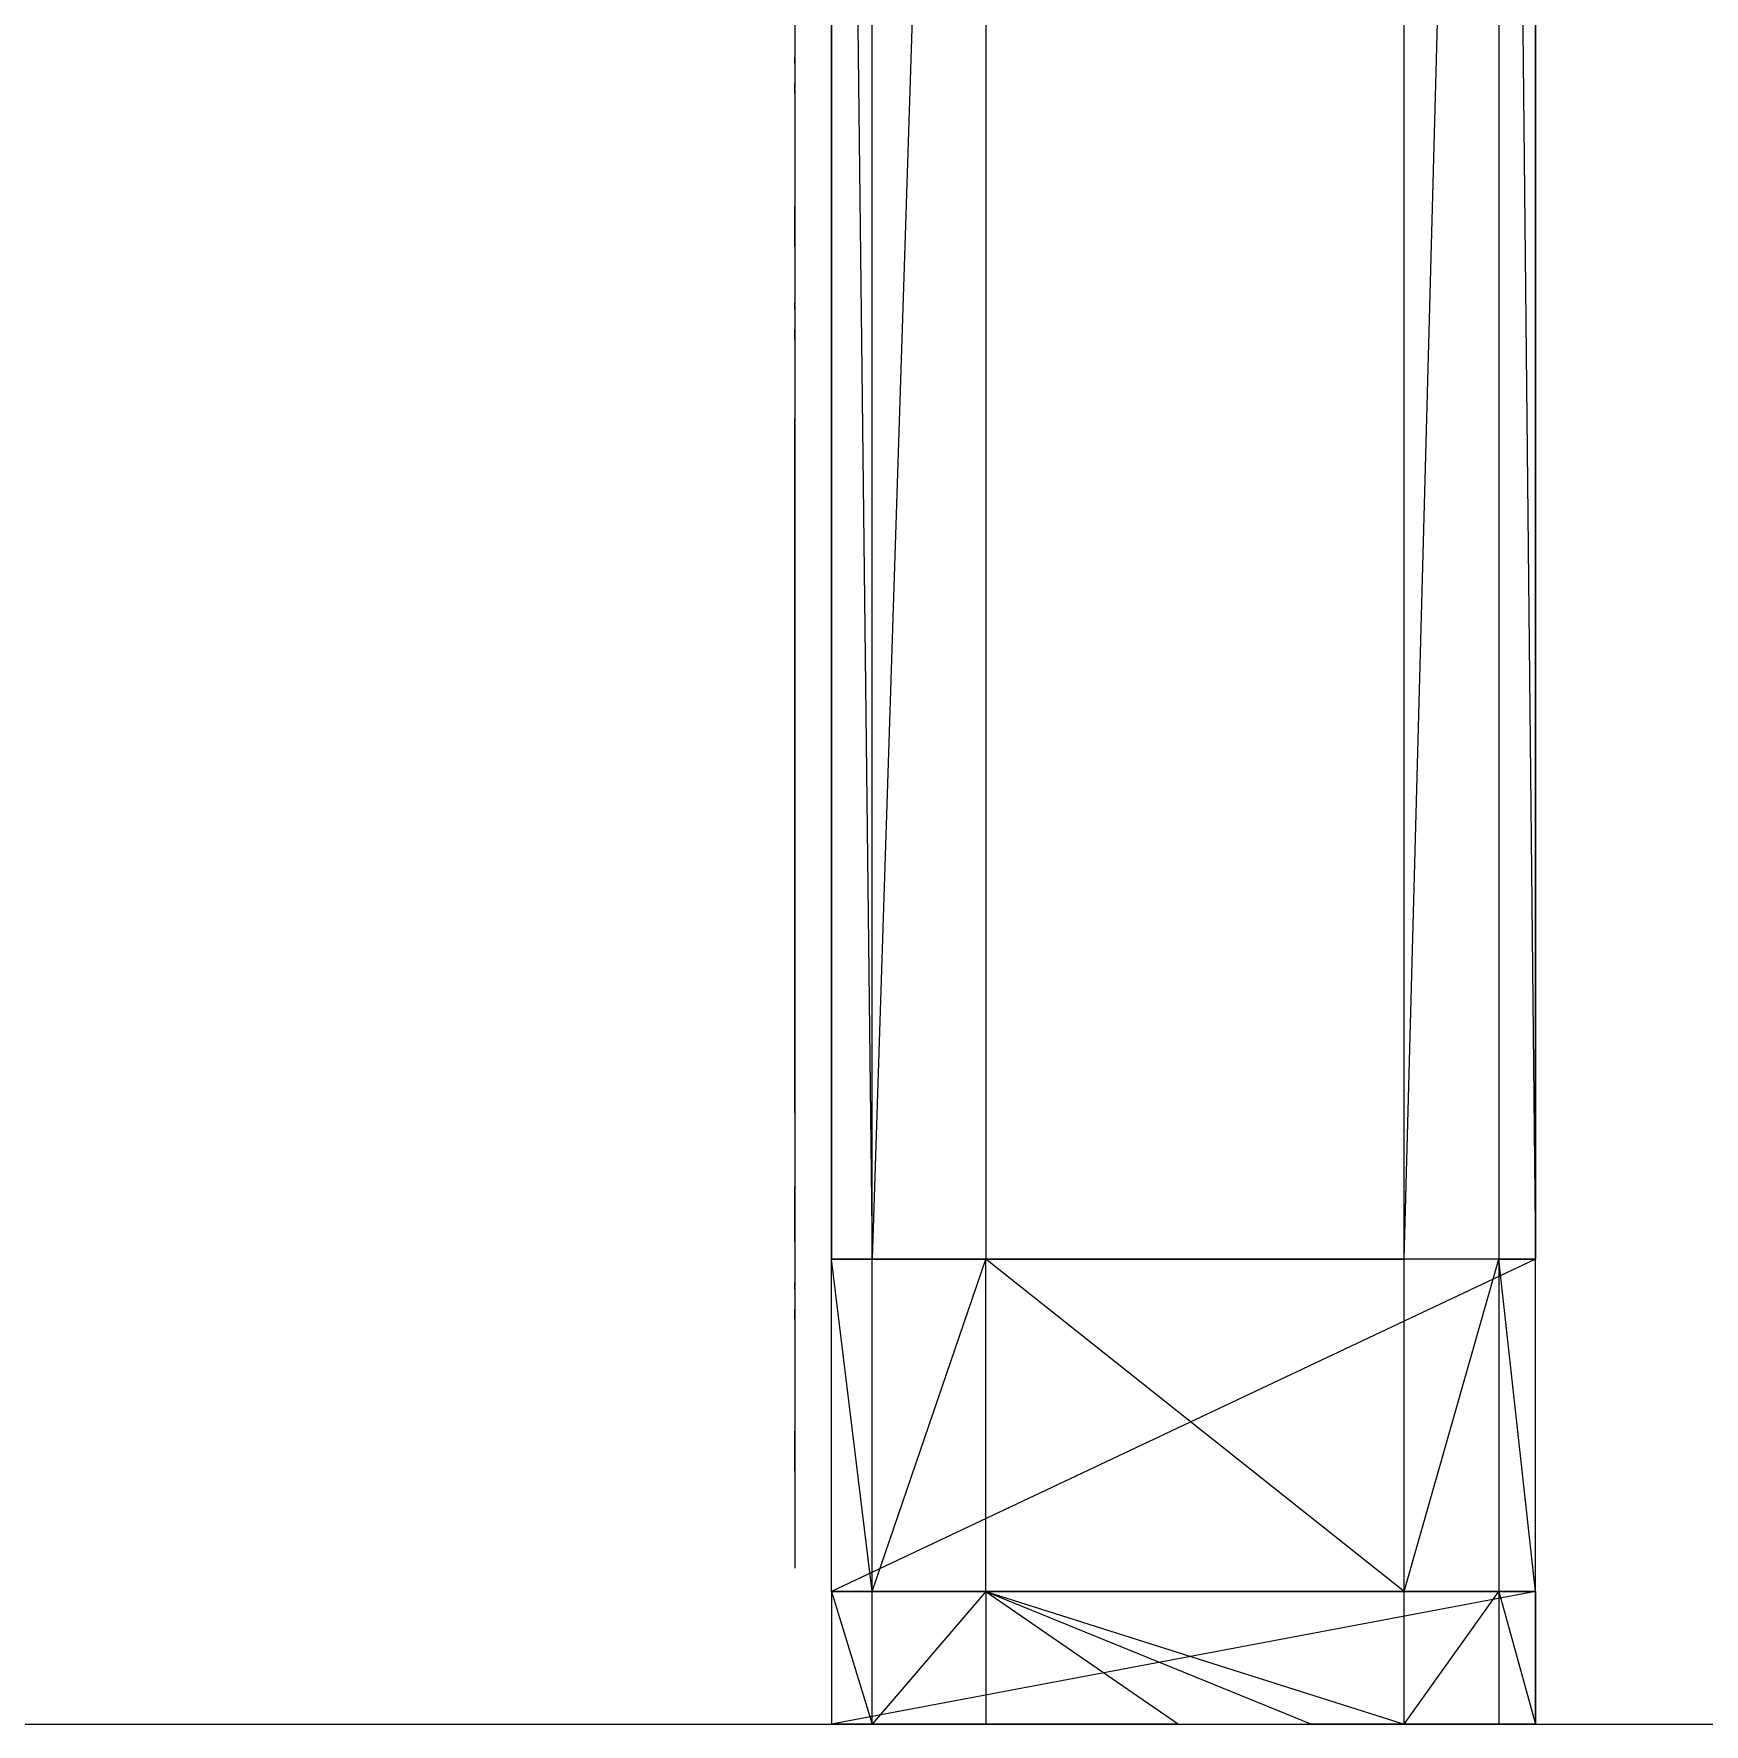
# Model space of a CAD drawing. Extents: x -41 to 47, y -35.8 to 51.3.
# Drawn here: x -5.907 to -3.392, y 40.095 to 42.641 of the extents above; entities that cross this region are included whole.
import ezdxf

# ---------------------------------------------------------------- set-up
doc = ezdxf.new("R2010")
doc.units = 0
doc.header["$MEASUREMENT"] = 0
doc.layers.add('PYDXF', color=8, linetype='CONTINUOUS')

msp = doc.modelspace()

# ---------------------------------------------------------------- linework, layer by layer
at = {"layer": 'PYDXF'}
for p, q in [((-4.7062, 46.0954), (-4.7062, 40.7954)), ((-4.7062, 40.7954), (-4.7062, 46.0954)), ((-4.7062, 46.0954), (-4.6452, 40.7954)), ((-4.6452, 40.7954), (-4.6452, 46.0954)), ((-4.4739, 46.0954), (-4.6452, 40.7954)), ((-4.4739, 46.0954), (-4.4739, 40.7954)), ((-3.8441, 40.7954), (-3.8441, 46.0954)), ((-3.8441, 40.7954), (-3.7016, 46.0954)), ((-3.7016, 46.0954), (-3.7016, 40.7954)), ((-3.7016, 46.0954), (-3.6462, 40.7954)), ((-3.6462, 40.7954), (-3.6462, 46.0954)), ((-3.6462, 46.0954), (-3.6462, 40.7954)), ((-4.7616, 42.6704), (-4.7616, 42.6054)), ((-4.7616, 42.6106), (-4.7616, 42.5956)), ((-4.7616, 42.6054), (-4.7616, 42.3254)), ((-4.7616, 42.6054), (-4.7616, 42.5506)), ((-4.7616, 42.6054), (-4.7616, 42.5956)), ((-4.7616, 42.5956), (-4.7616, 42.6054)), ((-4.7616, 42.5956), (-4.7616, 42.5656)), ((-4.7616, 42.5956), (-4.7616, 42.3354)), ((-4.7616, 42.5643), (-4.7616, 42.5656)), ((-4.7616, 42.563), (-4.7616, 42.5643)), ((-4.7616, 42.5617), (-4.7616, 42.563)), ((-4.7616, 42.5604), (-4.7616, 42.5617)), ((-4.7616, 42.5591), (-4.7616, 42.5604)), ((-4.7616, 42.5579), (-4.7616, 42.5591)), ((-4.7616, 42.5566), (-4.7616, 42.5579)), ((-4.7616, 42.5554), (-4.7616, 42.5566)), ((-4.7616, 42.5542), (-4.7616, 42.5554)), ((-4.7616, 42.553), (-4.7616, 42.5542)), ((-4.7616, 42.5518), (-4.7616, 42.553)), ((-4.7616, 42.5506), (-4.7616, 42.5518)), ((-4.7616, 42.5506), (-4.7616, 42.3804)), ((-4.7616, 42.3792), (-4.7616, 42.3804)), ((-4.7616, 42.3804), (-4.7616, 42.3254)), ((-4.7616, 42.378), (-4.7616, 42.3792)), ((-4.7616, 42.3768), (-4.7616, 42.378)), ((-4.7616, 42.3756), (-4.7616, 42.3768)), ((-4.7616, 42.3744), (-4.7616, 42.3756)), ((-4.7616, 42.3731), (-4.7616, 42.3744)), ((-4.7616, 42.3719), (-4.7616, 42.3731)), ((-4.7616, 42.3706), (-4.7616, 42.3719)), ((-4.7616, 42.3693), (-4.7616, 42.3706)), ((-4.7616, 42.368), (-4.7616, 42.3693)), ((-4.7616, 42.3667), (-4.7616, 42.368)), ((-4.7616, 42.3654), (-4.7616, 42.3667)), ((-4.7616, 42.3354), (-4.7616, 42.3654)), ((-4.7616, 42.3354), (-4.7616, 42.3204)), ((-4.7616, 42.3204), (-4.7616, 42.3354)), ((-4.7616, 42.3354), (-4.7616, 42.3254)), ((-4.7616, 42.3254), (-4.7616, 42.2354)), ((-4.7616, 42.2404), (-4.7616, 42.2254)), ((-4.7616, 42.2354), (-4.7616, 42.1804)), ((-4.7616, 42.2354), (-4.7616, 42.2254)), ((-4.7616, 42.2254), (-4.7616, 42.2354)), ((-4.7616, 42.2254), (-4.7616, 42.1954)), ((-4.7616, 42.2254), (-4.7616, 42.0613)), ((-4.7616, 42.194), (-4.7616, 42.1954)), ((-4.7616, 42.1927), (-4.7616, 42.194)), ((-4.7616, 42.1914), (-4.7616, 42.1927)), ((-4.7616, 42.1901), (-4.7616, 42.1914)), ((-4.7616, 42.1889), (-4.7616, 42.1901)), ((-4.7616, 42.1876), (-4.7616, 42.1889)), ((-4.7616, 42.1864), (-4.7616, 42.1876)), ((-4.7616, 42.1851), (-4.7616, 42.1864)), ((-4.7616, 42.1839), (-4.7616, 42.1851)), ((-4.7616, 42.1827), (-4.7616, 42.1839)), ((-4.7616, 42.1815), (-4.7616, 42.1827)), ((-4.7616, 42.1804), (-4.7616, 42.1815)), ((-4.7616, 42.1804), (-4.7616, 41.0164)), ((-4.7616, 42.1804), (-4.7616, 42.0613)), ((-4.7616, 41.0164), (-4.7616, 42.0613)), ((-4.7616, 42.0613), (-4.7616, 41.0164)), ((-4.7616, 41.0164), (-4.7616, 40.9054)), ((-4.7616, 41.0164), (-4.7616, 40.8604)), ((-4.7616, 40.9042), (-4.7616, 40.9054)), ((-4.7616, 40.9054), (-4.7616, 40.8504)), ((-4.7616, 40.903), (-4.7616, 40.9042)), ((-4.7616, 40.9018), (-4.7616, 40.903)), ((-4.7616, 40.9006), (-4.7616, 40.9018)), ((-4.7616, 40.8994), (-4.7616, 40.9006)), ((-4.7616, 40.8981), (-4.7616, 40.8994)), ((-4.7616, 40.8969), (-4.7616, 40.8981)), ((-4.7616, 40.8956), (-4.7616, 40.8969)), ((-4.7616, 40.8943), (-4.7616, 40.8956)), ((-4.7616, 40.893), (-4.7616, 40.8943)), ((-4.7616, 40.8917), (-4.7616, 40.893)), ((-4.7616, 40.8904), (-4.7616, 40.8917)), ((-4.7616, 40.8604), (-4.7616, 40.8904)), ((-4.7616, 40.8604), (-4.7616, 40.8504)), ((-4.7616, 40.8219), (-4.7616, 40.8604)), ((-4.7616, 40.8604), (-4.7616, 40.8219)), ((-4.7616, 40.8504), (-4.7616, 40.7604)), ((-3.6462, 40.7954), (-4.7062, 40.7954)), ((-4.7062, 40.7954), (-4.6452, 40.7954)), ((-4.7062, 40.2954), (-4.7062, 40.7954)), ((-4.6452, 40.2954), (-4.7062, 40.7954)), ((-3.6462, 40.7954), (-4.7062, 40.2954)), ((-3.6462, 40.7954), (-4.6452, 40.7954)), ((-4.6452, 40.2954), (-4.6452, 40.7954)), ((-4.6452, 40.7954), (-4.4739, 40.7954)), ((-4.4739, 40.7954), (-4.6452, 40.7954)), ((-4.6452, 40.2954), (-4.4739, 40.7954)), ((-3.8441, 40.7954), (-4.4739, 40.7954)), ((-4.4739, 40.7954), (-3.8441, 40.7954)), ((-4.4739, 40.2954), (-4.4739, 40.7954)), ((-3.8441, 40.2954), (-4.4739, 40.7954)), ((-3.6462, 40.7954), (-4.4739, 40.7954)), ((-3.8441, 40.2954), (-3.8441, 40.7954)), ((-3.7016, 40.7954), (-3.8441, 40.7954)), ((-3.6462, 40.7954), (-3.8441, 40.7954)), ((-3.8441, 40.2954), (-3.7016, 40.7954)), ((-3.6462, 40.7954), (-3.7016, 40.7954)), ((-3.7016, 40.7954), (-3.6462, 40.7954)), ((-3.6462, 40.2954), (-3.7016, 40.7954)), ((-3.7016, 40.7954), (-3.7016, 40.2954)), ((-3.6462, 40.2954), (-3.6462, 40.7954)), ((-4.7616, 40.7654), (-4.7616, 40.7504)), ((-4.7616, 40.7604), (-4.7616, 40.4804)), ((-4.7616, 40.7604), (-4.7616, 40.7054)), ((-4.7616, 40.7604), (-4.7616, 40.7504)), ((-4.7616, 40.7504), (-4.7616, 40.7604)), ((-4.7616, 40.7504), (-4.7616, 40.4914)), ((-4.7616, 40.7504), (-4.7616, 40.7204)), ((-4.7616, 40.719), (-4.7616, 40.7204)), ((-4.7616, 40.7177), (-4.7616, 40.719)), ((-4.7616, 40.7164), (-4.7616, 40.7177)), ((-4.7616, 40.7151), (-4.7616, 40.7164)), ((-4.7616, 40.7139), (-4.7616, 40.7151)), ((-4.7616, 40.7126), (-4.7616, 40.7139)), ((-4.7616, 40.7114), (-4.7616, 40.7126)), ((-4.7616, 40.7101), (-4.7616, 40.7114)), ((-4.7616, 40.7089), (-4.7616, 40.7101)), ((-4.7616, 40.7077), (-4.7616, 40.7089)), ((-4.7616, 40.7065), (-4.7616, 40.7077)), ((-4.7616, 40.7054), (-4.7616, 40.7065)), ((-4.7616, 40.7054), (-4.7616, 40.5364)), ((-4.7616, 40.5352), (-4.7616, 40.5364)), ((-4.7616, 40.5364), (-4.7616, 40.4804)), ((-4.7616, 40.534), (-4.7616, 40.5352)), ((-4.7616, 40.5328), (-4.7616, 40.534)), ((-4.7616, 40.5316), (-4.7616, 40.5328)), ((-4.7616, 40.5304), (-4.7616, 40.5316)), ((-4.7616, 40.5291), (-4.7616, 40.5304)), ((-4.7616, 40.5279), (-4.7616, 40.5291)), ((-4.7616, 40.5266), (-4.7616, 40.5279)), ((-4.7616, 40.5253), (-4.7616, 40.5266)), ((-4.7616, 40.524), (-4.7616, 40.5253)), ((-4.7616, 40.5227), (-4.7616, 40.524)), ((-4.7616, 40.5214), (-4.7616, 40.5227)), ((-4.7616, 40.4914), (-4.7616, 40.5214)), ((-4.7616, 40.4764), (-4.7616, 40.4914)), ((-4.7616, 40.4914), (-4.7616, 40.4764)), ((-4.7616, 40.4804), (-4.7616, 40.4914)), ((-4.7616, 40.4914), (-4.7616, 40.4804)), ((-4.7616, 40.4804), (-4.7616, 40.3304)), ((-4.7062, 40.2954), (-3.6462, 40.2954)), ((-4.7062, 40.2954), (-4.6452, 40.2954)), ((-3.6462, 40.2954), (-4.7062, 40.2954)), ((-4.7062, 40.2954), (-4.7062, 40.0954)), ((-4.7062, 40.2954), (-4.6452, 40.0954)), ((-3.6462, 40.2954), (-4.7062, 40.0954)), ((-4.4739, 40.2954), (-4.6452, 40.0954)), ((-3.6462, 40.2954), (-4.6452, 40.2954)), ((-4.4739, 40.2954), (-4.6452, 40.2954)), ((-4.6452, 40.0954), (-4.6452, 40.2954)), ((-4.4739, 40.2954), (-3.8441, 40.2954)), ((-4.4739, 40.2954), (-4.4739, 40.0954)), ((-3.6462, 40.2954), (-4.4739, 40.2954)), ((-4.4739, 40.2954), (-3.9838, 40.0954)), ((-4.4739, 40.2954), (-4.1841, 40.0954)), ((-4.4739, 40.2954), (-3.8441, 40.0954)), ((-3.8441, 40.0954), (-3.7016, 40.2954)), ((-3.7016, 40.2954), (-3.8441, 40.2954)), ((-3.8441, 40.0954), (-3.8441, 40.2954)), ((-3.6462, 40.2954), (-3.8441, 40.2954)), ((-3.7016, 40.2954), (-3.7016, 40.0954)), ((-3.6462, 40.2954), (-3.7016, 40.2954)), ((-3.7016, 40.2954), (-3.6462, 40.2954)), ((-3.7016, 40.2954), (-3.6462, 40.0954)), ((-3.6462, 40.0954), (-3.6462, 40.2954)), ((-3.6462, 40.2954), (-3.6462, 40.0954)), ((-4.6452, 40.0954), (-4.7062, 40.0954)), ((-4.7062, 40.0954), (-3.6462, 40.0954)), ((-4.4739, 40.0954), (-4.6452, 40.0954)), ((-4.6452, 40.0954), (-3.6462, 40.0954)), ((-4.1901, 40.0954), (-4.4739, 40.0954)), ((-4.1841, 40.0954), (-4.4739, 40.0954)), ((-4.4739, 40.0954), (-3.6462, 40.0954)), ((-4.1901, 40.0954), (-3.6462, 40.0954)), ((-4.1841, 40.0954), (-4.1901, 40.0954)), ((-4.1901, 40.0954), (-3.9898, 40.0954)), ((-4.1841, 40.0954), (-3.9838, 40.0954)), ((-3.6462, 40.0954), (-3.9898, 40.0954)), ((-3.9898, 40.0954), (-3.9838, 40.0954)), ((-3.6462, 40.0954), (-3.9838, 40.0954)), ((-3.9838, 40.0954), (-3.8441, 40.0954)), ((-3.8441, 40.0954), (-3.7016, 40.0954)), ((-3.6462, 40.0954), (-3.8441, 40.0954)), ((-3.7016, 40.0954), (-3.6462, 40.0954)), ((-3.6462, 40.0954), (-3.7016, 40.0954))]:
    msp.add_line(p, q, dxfattribs=at)
at = {"layer": 'PYDXF', "linetype": 'ByBlock'}
msp.add_line((-40.0335, 40.0954), (45.3585, 40.0954), dxfattribs=at)

doc.saveas('drawing.dxf')
